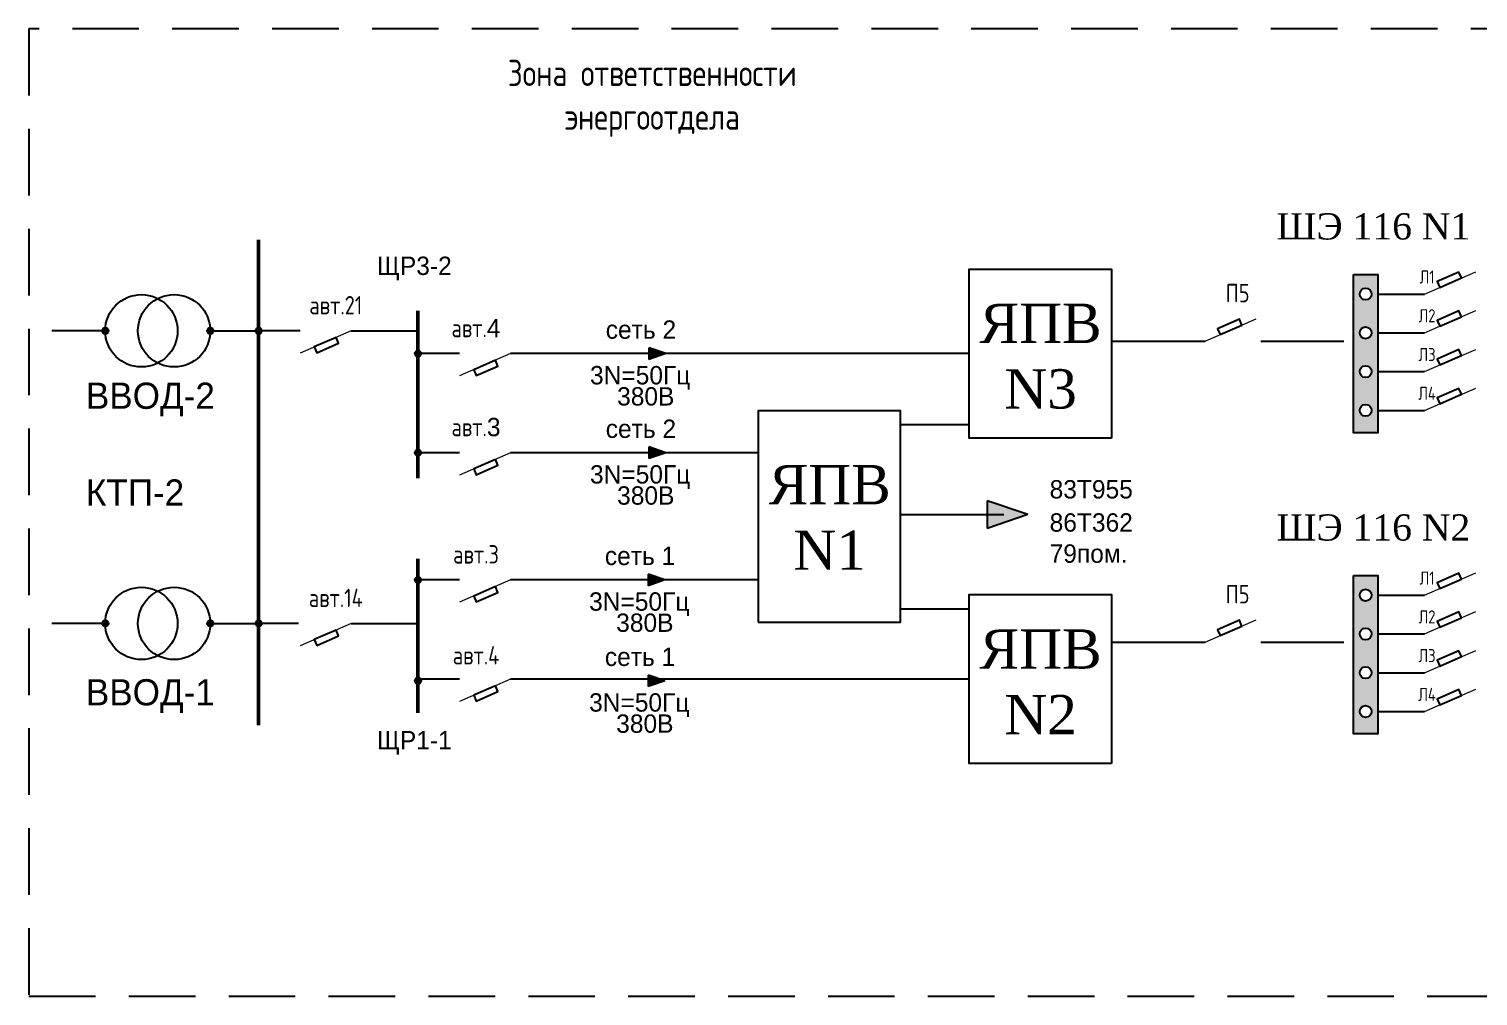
# Model space of a CAD drawing. Header units: millimetres. Extents: x 469 to 1373, y 421 to 976.
# Drawn here: x 764.2 to 819.4, y 924.8 to 961.7 of the extents above; entities that cross this region are included whole.
import ezdxf

# ---------------------------------------------------------------- set-up
doc = ezdxf.new("R2010")
doc.units = ezdxf.units.MM
doc.header["$LTSCALE"] = 0.1
doc.linetypes.add('DASHEDX2', pattern=[38.1, 25.4, -12.7])

msp = doc.modelspace()

# ---------------------------------------------------------------- hatches: boundary and pattern name
h = msp.add_hatch(color=256)
h.paths.add_polyline_path([(815.612, 952.335), (814.681, 952.335), (814.681, 946.294), (815.612, 946.294)])
h.paths.add_polyline_path([(814.92, 951.589, -1), (815.372, 951.589, -1)], flags=16)
h.paths.add_polyline_path([(815.372, 950.111, -1), (814.92, 950.111, -1)], flags=16)
h.paths.add_polyline_path([(815.372, 948.632, -1), (814.92, 948.632, -1)], flags=16)
h.paths.add_polyline_path([(815.372, 947.153, -1), (814.92, 947.153, -1)], flags=16)
h = msp.add_hatch(color=256)
h.paths.add_polyline_path([(767.07, 950.307, 0.420569), (766.948, 950.187), (767.067, 950.187, -0.010825)])
h.paths.add_polyline_path([(767.067, 950.187), (766.948, 950.187, 0.420569), (767.07, 950.068, -0.010825)])
h.paths.add_polyline_path([(767.187, 950.187, 0.407887), (767.07, 950.307, 0.010825), (767.067, 950.187, 0.010825), (767.07, 950.068, 0.407887)])
h = msp.add_hatch(color=256)
h.paths.add_polyline_path([(771.076, 950.307, 0.420569), (770.954, 950.187), (771.073, 950.187, -0.010825)])
h.paths.add_polyline_path([(771.073, 950.187), (770.954, 950.187, 0.420569), (771.076, 950.068, -0.010825)])
h.paths.add_polyline_path([(771.192, 950.187, 0.407887), (771.076, 950.307, 0.010825), (771.073, 950.187, 0.010825), (771.076, 950.068, 0.407887)])
h = msp.add_hatch(color=256)
h.paths.add_polyline_path([(771.074, 950.247, 0.420569), (771.013, 950.187), (771.073, 950.187, -0.010825)])
h.paths.add_polyline_path([(771.073, 950.187), (771.013, 950.187, 0.420569), (771.074, 950.128, -0.010825)])
h.paths.add_polyline_path([(771.133, 950.187, 0.407887), (771.074, 950.247, 0.010825), (771.073, 950.187, 0.010825), (771.074, 950.128, 0.407887)])
h = msp.add_hatch(color=256)
h.paths.add_polyline_path([(772.917, 950.307, 0.420569), (772.795, 950.187), (772.915, 950.187, -0.010825)])
h.paths.add_polyline_path([(772.915, 950.187), (772.795, 950.187, 0.420569), (772.917, 950.068, -0.010825)])
h.paths.add_polyline_path([(773.034, 950.187, 0.407887), (772.917, 950.307, 0.010825), (772.915, 950.187, 0.010825), (772.917, 950.068, 0.407887)])
h = msp.add_hatch(color=256)
h.paths.add_polyline_path([(772.916, 950.247, 0.420569), (772.855, 950.187), (772.915, 950.187, -0.010825)])
h.paths.add_polyline_path([(772.915, 950.187), (772.855, 950.187, 0.420569), (772.916, 950.128, -0.010825)])
h.paths.add_polyline_path([(772.974, 950.187, 0.407887), (772.916, 950.247, 0.010825), (772.915, 950.187, 0.010825), (772.916, 950.128, 0.407887)])
h = msp.add_hatch(color=256)
h.paths.add_polyline_path([(778.999, 949.438, 0.420569), (778.877, 949.318), (778.996, 949.318, -0.010825)])
h.paths.add_polyline_path([(778.996, 949.318), (778.877, 949.318, 0.420569), (778.999, 949.199, -0.010825)])
h.paths.add_polyline_path([(779.115, 949.318, 0.407887), (778.999, 949.438, 0.010825), (778.996, 949.318, 0.010825), (778.999, 949.199, 0.407887)])
h = msp.add_hatch(color=256)
h.paths.add_polyline_path([(778.997, 949.378, 0.420569), (778.936, 949.318), (778.996, 949.318, -0.010825)])
h.paths.add_polyline_path([(778.996, 949.318), (778.936, 949.318, 0.420569), (778.997, 949.259, -0.010825)])
h.paths.add_polyline_path([(779.056, 949.318, 0.407887), (778.997, 949.378, 0.010825), (778.996, 949.318, 0.010825), (778.997, 949.259, 0.407887)])
h = msp.add_hatch(color=256)
h.paths.add_polyline_path([(787.807, 949.538), (787.807, 949.318), (788.453, 949.318)])
h.paths.add_polyline_path([(788.453, 949.318), (787.807, 949.318), (787.807, 949.098)])
h = msp.add_hatch(color=256)
h.paths.add_polyline_path([(778.999, 945.656, 0.420569), (778.877, 945.537), (778.996, 945.537, -0.010825)])
h.paths.add_polyline_path([(778.996, 945.537), (778.877, 945.537, 0.420569), (778.999, 945.418, -0.010825)])
h.paths.add_polyline_path([(779.115, 945.537, 0.407887), (778.999, 945.656, 0.010825), (778.996, 945.537, 0.010825), (778.999, 945.418, 0.407887)])
h = msp.add_hatch(color=256)
h.paths.add_polyline_path([(778.997, 945.597, 0.420569), (778.936, 945.537), (778.996, 945.537, -0.010825)])
h.paths.add_polyline_path([(778.996, 945.537), (778.936, 945.537, 0.420569), (778.997, 945.477, -0.010825)])
h.paths.add_polyline_path([(779.056, 945.537, 0.407887), (778.997, 945.597, 0.010825), (778.996, 945.537, 0.010825), (778.997, 945.477, 0.407887)])
h = msp.add_hatch(color=256)
h.paths.add_polyline_path([(787.807, 945.757), (787.807, 945.537), (788.453, 945.537)])
h.paths.add_polyline_path([(788.453, 945.537), (787.807, 945.537), (787.807, 945.317)])
h = msp.add_hatch(color=256)
h.paths.add_polyline_path([(800.704, 943.705), (800.704, 943.177), (802.255, 943.177)])
h.paths.add_polyline_path([(802.255, 943.177), (800.704, 943.177), (800.704, 942.649)])
h = msp.add_hatch(color=256)
h.paths.add_polyline_path([(778.999, 940.806, 0.420569), (778.877, 940.687), (778.996, 940.687, -0.010825)])
h.paths.add_polyline_path([(778.996, 940.687), (778.877, 940.687, 0.420569), (778.999, 940.567, -0.010825)])
h.paths.add_polyline_path([(779.115, 940.687, 0.407887), (778.999, 940.806, 0.010825), (778.996, 940.687, 0.010825), (778.999, 940.567, 0.407887)])
h = msp.add_hatch(color=256)
h.paths.add_polyline_path([(787.772, 940.907), (787.772, 940.687), (788.419, 940.687)])
h.paths.add_polyline_path([(788.419, 940.687), (787.772, 940.687), (787.772, 940.466)])
h = msp.add_hatch(color=256)
h.paths.add_polyline_path([(814.681, 940.851), (814.681, 934.811), (815.612, 934.811), (815.612, 940.851)])
h.paths.add_polyline_path([(815.372, 940.106, -1), (814.92, 940.106, -1)], flags=16)
h.paths.add_polyline_path([(815.372, 938.627, -1), (814.92, 938.627, -1)], flags=16)
h.paths.add_polyline_path([(815.372, 937.149, -1), (814.92, 937.149, -1)], flags=16)
h.paths.add_polyline_path([(815.372, 935.67, -1), (814.92, 935.67, -1)], flags=16)
h = msp.add_hatch(color=256)
h.paths.add_polyline_path([(778.997, 940.746, 0.420569), (778.936, 940.687), (778.996, 940.687, -0.010825)])
h.paths.add_polyline_path([(778.996, 940.687), (778.936, 940.687, 0.420569), (778.997, 940.627, -0.010825)])
h.paths.add_polyline_path([(779.056, 940.687, 0.407887), (778.997, 940.746, 0.010825), (778.996, 940.687, 0.010825), (778.997, 940.627, 0.407887)])
h = msp.add_hatch(color=256)
h.paths.add_polyline_path([(767.07, 939.146, 0.420569), (766.948, 939.027), (767.067, 939.027, -0.010825)])
h.paths.add_polyline_path([(767.067, 939.027), (766.948, 939.027, 0.420569), (767.07, 938.908, -0.010825)])
h.paths.add_polyline_path([(767.187, 939.027, 0.407887), (767.07, 939.146, 0.010825), (767.067, 939.027, 0.010825), (767.07, 938.908, 0.407887)])
h = msp.add_hatch(color=256)
h.paths.add_polyline_path([(771.076, 939.146, 0.420569), (770.954, 939.027), (771.073, 939.027, -0.010825)])
h.paths.add_polyline_path([(771.073, 939.027), (770.954, 939.027, 0.420569), (771.076, 938.908, -0.010825)])
h.paths.add_polyline_path([(771.192, 939.027, 0.407887), (771.076, 939.146, 0.010825), (771.073, 939.027, 0.010825), (771.076, 938.908, 0.407887)])
h = msp.add_hatch(color=256)
h.paths.add_polyline_path([(772.917, 939.146, 0.420569), (772.795, 939.027), (772.915, 939.027, -0.010825)])
h.paths.add_polyline_path([(772.915, 939.027), (772.795, 939.027, 0.420569), (772.917, 938.908, -0.010825)])
h.paths.add_polyline_path([(773.034, 939.027, 0.407887), (772.917, 939.146, 0.010825), (772.915, 939.027, 0.010825), (772.917, 938.908, 0.407887)])
h = msp.add_hatch(color=256)
h.paths.add_polyline_path([(767.069, 939.087, 0.420569), (767.008, 939.027), (767.067, 939.027, -0.010825)])
h.paths.add_polyline_path([(767.067, 939.027), (767.008, 939.027, 0.420569), (767.069, 938.967, -0.010825)])
h.paths.add_polyline_path([(767.127, 939.027, 0.407887), (767.069, 939.087, 0.010825), (767.067, 939.027, 0.010825), (767.069, 938.967, 0.407887)])
h = msp.add_hatch(color=256)
h.paths.add_polyline_path([(771.074, 939.087, 0.420569), (771.013, 939.027), (771.073, 939.027, -0.010825)])
h.paths.add_polyline_path([(771.073, 939.027), (771.013, 939.027, 0.420569), (771.074, 938.967, -0.010825)])
h.paths.add_polyline_path([(771.133, 939.027, 0.407887), (771.074, 939.087, 0.010825), (771.073, 939.027, 0.010825), (771.074, 938.967, 0.407887)])
h = msp.add_hatch(color=256)
h.paths.add_polyline_path([(771.074, 939.087, 0.420569), (771.013, 939.027), (771.073, 939.027, -0.010825)])
h.paths.add_polyline_path([(771.073, 939.027), (771.013, 939.027, 0.420569), (771.074, 938.967, -0.010825)])
h.paths.add_polyline_path([(771.133, 939.027, 0.407887), (771.074, 939.087, 0.010825), (771.073, 939.027, 0.010825), (771.074, 938.967, 0.407887)])
h = msp.add_hatch(color=256)
h.paths.add_polyline_path([(772.916, 939.087, 0.420569), (772.855, 939.027), (772.915, 939.027, -0.010825)])
h.paths.add_polyline_path([(772.915, 939.027), (772.855, 939.027, 0.420569), (772.916, 938.967, -0.010825)])
h.paths.add_polyline_path([(772.974, 939.027, 0.407887), (772.916, 939.087, 0.010825), (772.915, 939.027, 0.010825), (772.916, 938.967, 0.407887)])
h = msp.add_hatch(color=256)
h.paths.add_polyline_path([(778.999, 936.957, 0.420569), (778.877, 936.838), (778.996, 936.838, -0.010825)])
h.paths.add_polyline_path([(778.996, 936.838), (778.877, 936.838, 0.420569), (778.999, 936.718, -0.010825)])
h.paths.add_polyline_path([(779.115, 936.838, 0.407887), (778.999, 936.957, 0.010825), (778.996, 936.838, 0.010825), (778.999, 936.718, 0.407887)])
h = msp.add_hatch(color=256)
h.paths.add_polyline_path([(787.772, 937.058), (787.772, 936.838), (788.419, 936.838)])
h.paths.add_polyline_path([(788.419, 936.838), (787.772, 936.838), (787.772, 936.617)])
h = msp.add_hatch(color=256)
h.paths.add_polyline_path([(778.997, 936.897, 0.420569), (778.936, 936.838), (778.996, 936.838, -0.010825)])
h.paths.add_polyline_path([(778.996, 936.838), (778.936, 936.838, 0.420569), (778.997, 936.778, -0.010825)])
h.paths.add_polyline_path([(779.056, 936.838, 0.407887), (778.997, 936.897, 0.010825), (778.996, 936.838, 0.010825), (778.997, 936.778, 0.407887)])

# ---------------------------------------------------------------- linework, layer by layer
at = {"lineweight": 50}
for p, q in [((772.915, 935.153), (772.915, 953.655)), ((778.996, 944.567), (778.996, 950.946)), ((778.996, 935.623), (778.996, 941.497))]:
    msp.add_line(p, q, dxfattribs=at)
at = {"lineweight": 15}
for p, q in [((817.396, 951.589), (819.345, 952.439)), ((817.396, 950.111), (819.345, 950.96)), ((809.021, 949.793), (810.97, 950.642)), ((776.448, 950.187), (774.499, 949.338)), ((782.53, 949.318), (780.581, 948.469)), ((817.396, 948.632), (819.345, 949.481)), ((817.396, 947.153), (819.345, 948.002)), ((782.53, 945.537), (780.581, 944.688)), ((817.396, 940.106), (819.345, 940.955)), ((782.53, 940.687), (780.581, 939.837)), ((809.021, 938.31), (810.97, 939.159)), ((817.396, 938.627), (819.345, 939.477)), ((776.448, 939.027), (774.499, 938.178)), ((817.396, 937.149), (819.345, 937.998)), ((782.53, 936.905), (780.581, 936.056)), ((817.396, 935.67), (819.345, 936.519))]:
    msp.add_line(p, q, dxfattribs=at)
for p, q in [((815.612, 951.589), (817.396, 951.589)), ((767.067, 950.187), (765.029, 950.187)), ((771.073, 950.187), (772.915, 950.187)), ((774.499, 950.187), (772.915, 950.187)), ((776.448, 950.187), (778.996, 950.187)), ((805.451, 949.793), (809.021, 949.793)), ((811.147, 949.793), (814.315, 949.793)), ((815.612, 950.111), (817.396, 950.111)), ((780.581, 949.318), (778.996, 949.318)), ((780.581, 949.318), (778.996, 949.318)), ((788.847, 949.318), (782.53, 949.318)), ((800.021, 949.318), (784.514, 949.318)), ((788.453, 949.318), (787.807, 949.538)), ((787.807, 949.538), (787.807, 949.098)), ((788.453, 949.318), (787.807, 949.098)), ((815.612, 948.632), (817.396, 948.632)), ((815.612, 947.153), (817.396, 947.153)), ((797.407, 946.609), (800.021, 946.609)), ((780.581, 945.537), (778.996, 945.537)), ((786.805, 945.537), (782.53, 945.537)), ((791.976, 945.537), (784.514, 945.537)), ((788.453, 945.537), (787.807, 945.757)), ((787.807, 945.757), (787.807, 945.317)), ((788.453, 945.537), (787.807, 945.317)), ((802.255, 943.177), (800.704, 943.705)), ((800.704, 943.705), (800.704, 942.649)), ((797.407, 943.177), (801.35, 943.177)), ((802.255, 943.177), (800.704, 942.649)), ((788.419, 940.687), (787.772, 940.907)), ((787.772, 940.907), (787.772, 940.466)), ((780.581, 940.687), (778.996, 940.687)), ((786.805, 940.687), (782.53, 940.687)), ((791.976, 940.687), (784.514, 940.687)), ((788.419, 940.687), (787.772, 940.466)), ((815.612, 940.106), (817.396, 940.106)), ((797.407, 939.578), (800.021, 939.578)), ((767.067, 939.027), (765.029, 939.027)), ((771.073, 939.027), (772.915, 939.027)), ((774.44, 939.027), (772.855, 939.027)), ((776.448, 939.027), (778.996, 939.027)), ((815.612, 938.627), (817.396, 938.627)), ((805.451, 938.31), (809.021, 938.31)), ((811.147, 938.31), (814.315, 938.31)), ((788.419, 936.838), (787.772, 937.058)), ((787.772, 937.058), (787.772, 936.617)), ((815.612, 937.149), (817.396, 937.149)), ((780.581, 936.905), (778.996, 936.905)), ((800.021, 936.905), (782.53, 936.905)), ((788.419, 936.838), (787.772, 936.617)), ((815.612, 935.67), (817.396, 935.67))]:
    msp.add_line(p, q)
at = {"linetype": 'DASHEDX2'}
msp.add_lwpolyline([(764.158, 924.818), (821.694, 924.818), (821.694, 961.698), (764.158, 961.698)], close=True, dxfattribs=at)
for points in [[(805.451, 946.097), (800.021, 946.097), (800.021, 952.539), (805.451, 952.539)], [(817.975, 951.842), (818.804, 952.203), (818.707, 952.426), (817.878, 952.065)], [(814.681, 952.335), (815.612, 952.335), (815.612, 946.294), (814.681, 946.294)], [(817.975, 950.363), (818.804, 950.724), (818.707, 950.947), (817.878, 950.586)], [(809.599, 950.045), (810.429, 950.407), (810.331, 950.63), (809.502, 950.269)], [(775.87, 949.935), (775.04, 949.574), (775.138, 949.351), (775.967, 949.712)], [(817.975, 948.884), (818.804, 949.245), (818.707, 949.469), (817.878, 949.107)], [(781.951, 949.066), (781.122, 948.705), (781.219, 948.482), (782.048, 948.843)], [(817.975, 947.405), (818.804, 947.767), (818.707, 947.99), (817.878, 947.629)], [(791.976, 939.079), (797.407, 939.079), (797.407, 947.14), (791.976, 947.14)], [(781.951, 945.285), (781.122, 944.924), (781.219, 944.7), (782.048, 945.062)], [(814.681, 940.851), (815.612, 940.851), (815.612, 934.811), (814.681, 934.811)], [(817.975, 940.358), (818.804, 940.72), (818.707, 940.943), (817.878, 940.582)], [(781.951, 940.434), (781.122, 940.073), (781.219, 939.85), (782.048, 940.211)], [(805.451, 933.684), (800.021, 933.684), (800.021, 940.127), (805.451, 940.127)], [(809.599, 938.562), (810.429, 938.923), (810.331, 939.147), (809.502, 938.785)], [(817.975, 938.88), (818.804, 939.241), (818.707, 939.464), (817.878, 939.103)], [(775.87, 938.775), (775.04, 938.414), (775.138, 938.19), (775.967, 938.552)], [(817.975, 937.401), (818.804, 937.762), (818.707, 937.985), (817.878, 937.624)], [(781.951, 936.653), (781.122, 936.292), (781.219, 936.069), (782.048, 936.43)], [(817.975, 935.922), (818.804, 936.283), (818.707, 936.507), (817.878, 936.145)]]:
    msp.add_lwpolyline(points, close=True)
for centre, radius in [((768.446, 950.187), 1.379), ((769.694, 950.187), 1.379), ((815.146, 951.589), 0.226), ((767.067, 950.187), 0.119), ((771.073, 950.187), 0.119), ((771.073, 950.187), 0.0597), ((772.915, 950.187), 0.119), ((772.915, 950.187), 0.0597), ((815.146, 950.111), 0.226), ((778.996, 949.318), 0.119), ((778.996, 949.318), 0.0597), ((815.146, 948.632), 0.226), ((815.146, 947.153), 0.226), ((778.996, 945.537), 0.119), ((778.996, 945.537), 0.0597), ((778.996, 940.687), 0.119), ((768.446, 939.027), 1.379), ((769.694, 939.027), 1.379), ((778.996, 940.687), 0.0597), ((815.146, 940.106), 0.226), ((767.067, 939.027), 0.119), ((771.073, 939.027), 0.119), ((772.915, 939.027), 0.119), ((767.067, 939.027), 0.0597), ((771.073, 939.027), 0.0597), ((771.073, 939.027), 0.0597), ((772.915, 939.027), 0.0597), ((815.146, 938.627), 0.226), ((778.996, 936.838), 0.119), ((815.146, 937.149), 0.226), ((778.996, 936.838), 0.0597), ((815.146, 935.67), 0.226)]:
    msp.add_circle(centre, radius)

# ---------------------------------------------------------------- texts
for s, height, p in [('ЩР3-2', 0.7, (777.429, 952.317)), ('сеть 2', 0.7, (786.159, 949.884)), ('3N=50Гц ', 0.7, (785.559, 948.144)), ('ВВОД-2', 1, (766.33, 947.212)), ('380В', 0.7, (786.593, 947.338)), ('сеть 2', 0.7, (786.159, 946.103)), ('3N=50Гц ', 0.7, (785.559, 944.363)), ('КТП-2', 1, (766.33, 943.52)), ('380В', 0.7, (786.593, 943.557)), ('83Т955', 0.7, (803.092, 943.793)), ('86Т362  ', 0.7, (803.092, 942.528)), ('сеть 1', 0.7, (786.125, 941.253)), ('79пом.', 0.7, (803.092, 941.342)), ('3N=50Гц ', 0.7, (785.525, 939.513)), ('380В', 0.7, (786.558, 938.706)), ('сеть 1', 0.7, (786.125, 937.404)), ('ВВОД-1', 1, (766.33, 935.901)), ('3N=50Гц ', 0.7, (785.525, 935.664)), ('380В', 0.7, (786.558, 934.857)), ('ЩР1-1', 0.7, (777.429, 934.224))]:
    msp.add_text(s, height=height).set_placement(p)
at = {"attachment_point": 5}
for s, insert, char_height, width in [('{\\fGOST|b0|i0|c204|p34;Зона ответственности\\Pэнергоотдела}', (787.935, 959.053), 1, 25.95645), ('{\\fTimes New Roman|b0|i0|c204|p18;ШЭ\\fTimes New Roman|b0|i0|c238|p18; 116 N1}', (815.444, 954.163), 1, 9.6853), ('{\\fGOST|b0|i0|c204|p34;Л1}', (817.49, 952.24), 0.5, 8.1445), ('{\\fGOST|b0|i0|c204|p34;П5}', (810.264, 951.625), 0.7, 8.14451), ('{\\fGOST|b0|i0|c204|p34;авт.21}', (775.86, 951.163), 0.7, 8.1445), ('{\\fTimes New Roman|b0|i0|c204|p18;ЯПВ\\fTimes New Roman|b0|i0|c238|p18; N3}', (802.748, 949.213), 1.5, 4.8529), ('{\\fGOST|b0|i0|c204|p34;Л2}', (817.49, 950.762), 0.5, 8.1445), ('{\\fGOST|b0|i0|c204|p34;авт.}4', (781.21, 950.294), 0.7, 8.1445), ('{\\fGOST|b0|i0|c204|p34;Л3}', (817.49, 949.283), 0.5, 8.1445), ('{\\fGOST|b0|i0|c204|p34;Л4}', (817.49, 947.804), 0.5, 8.1445), ('{\\fGOST|b0|i0|c204|p34;авт.}3', (781.21, 946.513), 0.7, 8.1445), ('{\\fTimes New Roman|b0|i0|c204|p18;ЯПВ\\fTimes New Roman|b0|i0|c238|p18; N1}', (794.704, 943.072), 1.5, 4.8529), ('{\\fTimes New Roman|b0|i0|c204|p18;ШЭ\\fTimes New Roman|b0|i0|c238|p18; 116 N2}', (815.444, 942.68), 1, 9.6853), ('{\\fGOST|b0|i0|c204|p34;авт.3}', (781.21, 941.662), 0.7, 8.1445), ('{\\fGOST|b0|i0|c204|p34;Л1}', (817.49, 940.757), 0.5, 8.1445), ('{\\fGOST|b0|i0|c204|p34;авт.14}', (775.86, 940.003), 0.7, 8.1445), ('{\\fGOST|b0|i0|c204|p34;П5}', (810.264, 940.142), 0.7, 8.14451), ('{\\fGOST|b0|i0|c204|p34;Л2}', (817.49, 939.278), 0.5, 8.1445), ('{\\fTimes New Roman|b0|i0|c204|p18;ЯПВ\\fTimes New Roman|b0|i0|c238|p18; N2}', (802.748, 936.8), 1.5, 4.8529), ('{\\fGOST|b0|i0|c204|p34;авт.4}', (781.21, 937.813), 0.7, 8.1445), ('{\\fGOST|b0|i0|c204|p34;Л3}', (817.49, 937.8), 0.5, 8.1445), ('{\\fGOST|b0|i0|c204|p34;Л4}', (817.49, 936.321), 0.5, 8.1445)]:
    msp.add_mtext(s, dxfattribs=dict(at, insert=insert, char_height=char_height, width=width))

doc.saveas('drawing.dxf')
